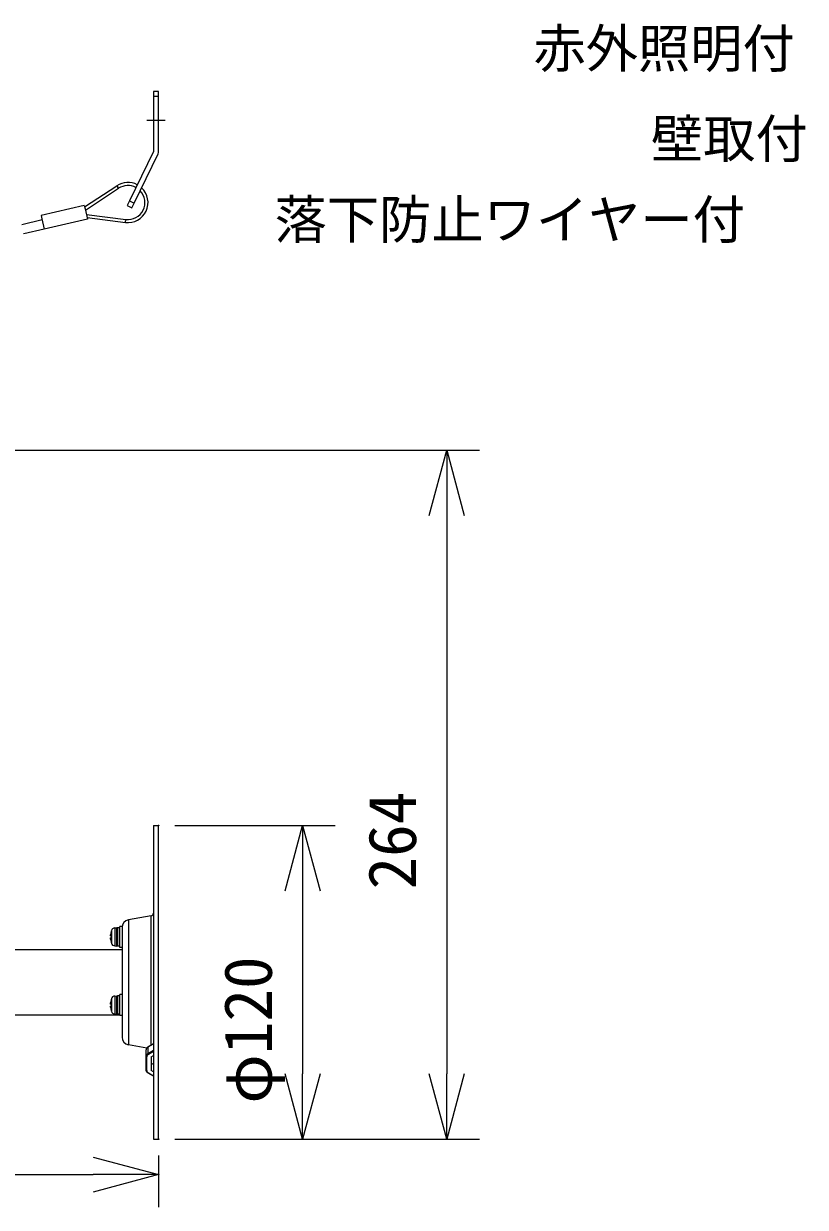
# Model space of a CAD drawing. Units: millimetres, scale not verified. Extents: x -63 to 62, y -56 to 57.
# Drawn here: x 31.86 to 61.77, y 4.61 to 49.91 of the extents above; entities that cross this region are included whole.
import ezdxf
from ezdxf.enums import TextEntityAlignment as Align

# ---------------------------------------------------------------- set-up
doc = ezdxf.new("R2010")
doc.units = ezdxf.units.MM
doc.header["$LTSCALE"] = 0.125
doc.header["$PDMODE"] = 32
doc.header["$PDSIZE"] = 0.025
for name, color, linetype in [('0-0_0', 7, 'Continuous'), ('0-1_DEFPOINTS', 7, 'Continuous'), ('0-4_TOUROKU', 7, 'Continuous'), ('0-6_SUNPO', 7, 'Continuous')]:
    doc.layers.add(name, color=color, linetype=linetype)
doc.layers.add('0-5_GAIKEI', color=1, linetype='Continuous', lineweight=18)
doc.styles.add('ＭＳ ゴシック', font='')
doc.styles.get('ＭＳ ゴシック').set_extended_font_data('MS Gothic')

# ---------------------------------------------------------------- blocks, each defined once
blk = doc.blocks.new('_OPEN30')
at = {"layer": '0-0_0'}
blk.add_line((0, 0), (-1, 0), dxfattribs=at)
blk.add_lwpolyline([(-1, 0.26795), (0, 0), (-1, -0.26795)], dxfattribs=at)
blk = doc.blocks.new('D1')
at = {"layer": '0-1_DEFPOINTS'}
for p in [(619.7328, 221.2502), (645.7213, 195.0809), (645.7213, 193.721)]:
    blk.add_point(p, dxfattribs=at)
at = {"layer": '0-6_SUNPO'}
for p, q in [((619.7328, 220.6252), (619.7328, 192.471)), ((645.7213, 194.4559), (645.7213, 192.471)), ((622.2328, 193.721), (643.2213, 193.721))]:
    blk.add_line(p, q, dxfattribs=at)
at = {"layer": '0-6_SUNPO', "xscale": 2.5, "yscale": 2.5, "rotation": 180}
blk.add_blockref('_OPEN30', (619.7328, 193.721), dxfattribs=at)
at = {"layer": '0-6_SUNPO', "xscale": 2.5, "yscale": 2.5}
blk.add_blockref('_OPEN30', (645.7213, 193.721), dxfattribs=at)
at = {"layer": '0-6_SUNPO', "style": 'ＭＳ ゴシック'}
blk.add_text('260', height=1.833, dxfattribs=at).set_placement((629.1556, 194.346), align=Align.BOTTOM_LEFT)
blk = doc.blocks.new('D2')
at = {"layer": '0-1_DEFPOINTS'}
for p in [(645.7213, 207.0809), (645.7213, 195.0809), (651.2277, 195.0809)]:
    blk.add_point(p, dxfattribs=at)
at = {"layer": '0-6_SUNPO'}
for p, q in [((646.3463, 207.0809), (652.4777, 207.0809)), ((651.2277, 204.5809), (651.2277, 197.5809)), ((646.3463, 195.0809), (652.4777, 195.0809))]:
    blk.add_line(p, q, dxfattribs=at)
at = {"layer": '0-6_SUNPO', "xscale": 2.5, "yscale": 2.5}
for p, rotation in [((651.2277, 207.0809), 90), ((651.2277, 195.0809), 270)]:
    blk.add_blockref('_OPEN30', p, dxfattribs=dict(at, rotation=rotation))
at = {"layer": '0-6_SUNPO', "style": 'ＭＳ ゴシック'}
blk.add_text('φ120', height=1.833, rotation=90, dxfattribs=at).set_placement((650.6027, 196.438), align=Align.BOTTOM_LEFT)
blk = doc.blocks.new('D7')
at = {"layer": '0-1_DEFPOINTS'}
for p in [(630.2717, 221.4509), (645.7213, 195.0809), (656.7462, 195.0809)]:
    blk.add_point(p, dxfattribs=at)
at = {"layer": '0-6_SUNPO'}
for p, q in [((630.8967, 221.4509), (657.9962, 221.4509)), ((656.7462, 218.9509), (656.7462, 197.5809)), ((646.3463, 195.0809), (657.9962, 195.0809))]:
    blk.add_line(p, q, dxfattribs=at)
at = {"layer": '0-6_SUNPO', "xscale": 2.5, "yscale": 2.5}
for p, rotation in [((656.7462, 221.4509), 90), ((656.7462, 195.0809), 270)]:
    blk.add_blockref('_OPEN30', p, dxfattribs=dict(at, rotation=rotation))
at = {"layer": '0-6_SUNPO', "style": 'ＭＳ ゴシック'}
blk.add_text('264', height=1.833, rotation=90, dxfattribs=at).set_placement((656.1212, 204.6349), align=Align.BOTTOM_LEFT)

msp = doc.modelspace()

# ---------------------------------------------------------------- linework, layer by layer
at = {"layer": '0-5_GAIKEI'}
for p, q in [((37.0232, 47.315), (36.8232, 47.315)), ((36.8232, 47.315), (36.8232, 45.0196)), ((37.0232, 47.115), (36.8232, 47.115)), ((37.0232, 45.0196), (37.0232, 47.315)), ((36.8212, 45.0109), (35.9092, 43.1243)), ((36.0893, 43.0373), (37.0013, 44.9238)), ((34.1926, 42.8952), (35.4252, 43.7047)), ((34.2214, 42.7706), (35.4911, 43.6044)), ((35.4252, 43.7047), (35.4581, 43.6545)), ((35.4911, 43.6044), (35.4581, 43.6545)), ((35.9092, 43.1243), (36.0893, 43.0373)), ((36.0023, 42.8572), (36.0893, 43.0373)), ((34.1795, 42.952), (32.5232, 42.5687)), ((34.1795, 42.952), (34.2111, 42.8151)), ((34.2111, 42.8151), (34.3012, 42.4259)), ((34.2592, 42.6073), (35.7661, 42.4162)), ((32.5638, 42.3933), (31.7844, 42.2129)), ((32.5232, 42.5687), (32.5549, 42.4317)), ((32.5549, 42.4317), (32.645, 42.0426)), ((34.3012, 42.4259), (32.645, 42.0426)), ((34.2881, 42.4827), (35.751, 42.2972)), ((35.751, 42.2972), (35.7585, 42.3567)), ((35.7661, 42.4162), (35.7585, 42.3567)), ((31.8606, 41.8836), (31.8656, 41.8622)), ((32.645, 42.0426), (31.8656, 41.8622)), ((35.8711, 15.6065), (35.8711, 10.8235)), ((36.7406, 10.8172), (36.7406, 15.7598)), ((35.2069, 15.16), (35.2076, 15.16)), ((35.2143, 15.1894), (35.2143, 14.7205)), ((35.3513, 15.3002), (35.4222, 15.3039)), ((35.3513, 15.3002), (35.3513, 14.6098)), ((35.4222, 14.6061), (35.4222, 15.3039)), ((35.4232, 15.3039), (35.4222, 15.3039)), ((35.4432, 15.295), (35.4432, 14.615)), ((35.4532, 15.305), (35.4532, 14.605)), ((35.5332, 15.305), (35.4532, 15.305)), ((35.5332, 14.605), (35.5332, 15.305)), ((35.5432, 14.555), (35.5432, 15.355)), ((35.6232, 15.355), (35.5432, 15.355)), ((35.2076, 14.75), (35.2069, 14.75)), ((35.3513, 14.6098), (35.4222, 14.6061)), ((35.4232, 14.6061), (35.4222, 14.6061)), ((35.5332, 14.605), (35.4532, 14.605)), ((35.6232, 14.555), (35.5432, 14.555)), ((35.3513, 12.6902), (35.4222, 12.6939)), ((35.3513, 12.6902), (35.3513, 11.9998)), ((35.4222, 11.9961), (35.4222, 12.6939)), ((35.4232, 12.6939), (35.4222, 12.6939)), ((35.4432, 12.685), (35.4432, 12.005)), ((35.4532, 12.695), (35.4532, 11.995)), ((35.5332, 12.695), (35.4532, 12.695)), ((35.5332, 11.995), (35.5332, 12.695)), ((35.5432, 11.945), (35.5432, 12.745)), ((35.6232, 12.745), (35.5432, 12.745)), ((35.2069, 12.55), (35.2076, 12.55)), ((35.2143, 12.5795), (35.2143, 12.1105)), ((35.2076, 12.14), (35.2069, 12.14)), ((35.3513, 11.9998), (35.4222, 11.9961)), ((35.4232, 11.9961), (35.4222, 11.9961)), ((35.5332, 11.995), (35.4532, 11.995)), ((35.6232, 11.945), (35.5432, 11.945)), ((36.5432, 9.8633), (36.5432, 10.627)), ((36.8232, 10.8591), (36.6146, 10.7353)), ((36.6186, 10.7449), (36.8232, 10.8663)), ((36.8232, 10.5698), (36.6339, 10.4574)), ((36.5732, 9.8421), (36.5732, 10.3653)), ((36.7432, 10.3653), (36.8232, 10.4128)), ((36.7432, 10.3653), (36.7432, 9.8421)), ((36.8232, 10.0775), (36.7432, 10.1249)), ((36.8232, 10.1037), (36.8233, 10.1027)), ((36.6339, 9.75), (36.8232, 9.6377)), ((36.8232, 9.7946), (36.7432, 9.8421)), ((36.8232, 9.6087), (36.8233, 9.6076))]:
    msp.add_line(p, q, dxfattribs=at)
at = {"layer": '0-5_GAIKEI', "color": 3}
msp.add_line((36.5732, 46.215), (37.2732, 46.215), dxfattribs=at)
at = {"layer": '0-5_GAIKEI', "color": 7}
for p, q in [((36.8232, 19.215), (36.8232, 7.215)), ((36.8232, 19.215), (37.0232, 19.215)), ((37.0232, 7.215), (37.0232, 19.215)), ((36.7406, 15.7598), (35.8711, 15.6065)), ((35.6232, 15.355), (35.6232, 11.1189)), ((35.6232, 14.465), (21.0732, 14.465)), ((35.5432, 11.965), (21.0732, 11.965)), ((36.5684, 10.7005), (35.8711, 10.8235)), ((36.8232, 7.215), (37.0232, 7.215))]:
    msp.add_line(p, q, dxfattribs=at)
at = {"layer": '0-5_GAIKEI'}
for points in [[(35.9092, 43.1243), (35.8222, 42.9443), (36.0023, 42.8572)], [(35.1879, 15.04), (35.186, 15.007), (35.1863, 14.9951), (35.1869, 14.9916), (35.1873, 14.9906), (35.1875, 14.9902), (35.1879, 14.99), (35.2076, 14.99)], [(35.1879, 14.99), (35.1877, 14.9901), (35.1875, 14.9902), (35.1872, 14.9908), (35.1867, 14.9921), (35.1862, 14.9967), (35.1868, 15.0267), (35.1879, 15.04)], [(35.1879, 14.87), (35.186, 14.9029), (35.1863, 14.9148), (35.1871, 14.919)], [(35.2076, 14.92), (35.1879, 14.92), (35.1877, 14.9199), (35.1875, 14.9197), (35.1872, 14.9192), (35.1867, 14.9178), (35.1862, 14.9133), (35.1868, 14.8833), (35.1879, 14.87)], [(35.1879, 12.43), (35.186, 12.397), (35.1863, 12.3851), (35.1869, 12.3816), (35.1873, 12.3806), (35.1875, 12.3802), (35.1879, 12.38), (35.2076, 12.38)], [(35.1879, 12.26), (35.186, 12.293), (35.1863, 12.3048), (35.1869, 12.3083), (35.1873, 12.3094), (35.1875, 12.3098), (35.1879, 12.31)], [(35.1879, 12.38), (35.1877, 12.3801), (35.1875, 12.3802), (35.1872, 12.3808), (35.1867, 12.3821), (35.1862, 12.3867), (35.1868, 12.4167), (35.1879, 12.43)], [(35.2076, 12.31), (35.1879, 12.31), (35.1877, 12.3099), (35.1875, 12.3097), (35.1872, 12.3092), (35.1867, 12.3078), (35.1862, 12.3033), (35.1868, 12.2733), (35.1879, 12.26)], [(36.6186, 10.7449), (36.5936, 10.7272), (36.5732, 10.7066), (36.5579, 10.6839), (36.5469, 10.6561), (36.5432, 10.627)], [(36.6146, 10.7353), (36.5845, 10.7131), (36.562, 10.6867), (36.548, 10.6576), (36.5432, 10.627)], [(36.6146, 10.4949), (36.5845, 10.4726), (36.562, 10.4463), (36.548, 10.4172), (36.5432, 10.3866)], [(36.6339, 10.4574), (36.6083, 10.4385), (36.5891, 10.4161), (36.5772, 10.3914), (36.5732, 10.3653)], [(36.6186, 10.7449), (36.6164, 10.7427), (36.6151, 10.7395), (36.6146, 10.7353)], [(36.6146, 10.7353), (36.6146, 10.4949), (36.8232, 10.6187)], [(36.6146, 10.4949), (36.615, 10.4904), (36.6161, 10.4855), (36.6179, 10.4804), (36.6203, 10.4751), (36.6232, 10.47), (36.6265, 10.4653), (36.6302, 10.461), (36.6339, 10.4574)], [(36.5432, 10.3866), (36.5438, 10.3824), (36.5455, 10.3784), (36.5483, 10.3748), (36.552, 10.3716), (36.5565, 10.3689), (36.5617, 10.367), (36.5674, 10.3658), (36.5732, 10.3653)], [(36.5432, 9.8633), (36.5438, 9.8592), (36.5455, 9.8552), (36.5483, 9.8515), (36.552, 9.8483), (36.5565, 9.8457), (36.5617, 9.8437), (36.5674, 9.8425), (36.5732, 9.8421)], [(36.8232, 9.624), (36.6186, 9.7454), (36.5936, 9.7631), (36.5732, 9.7837), (36.5579, 9.8063), (36.5469, 9.8342), (36.5432, 9.8633)], [(36.5732, 9.8421), (36.5772, 9.8161), (36.5891, 9.7913), (36.6083, 9.7689), (36.6339, 9.75)], [(36.6186, 9.7454), (36.621, 9.7446), (36.6238, 9.7446), (36.627, 9.7456), (36.6304, 9.7474), (36.6339, 9.75)]]:
    msp.add_lwpolyline(points, dxfattribs=at)
for centre, radius, start, end in [((36.8032, 45.0196), 0.02, 334.20001, 0), ((36.8032, 45.0196), 0.22, 334.20001, 0.00001), ((35.8478, 43.061), 0.77, 62.13627, 123.29211), ((35.8478, 43.061), 0.65, 61.75499, 123.29211), ((35.8478, 43.061), 0.77, 262.77215, 46.99804), ((35.8478, 43.061), 0.65, 262.77215, 43.69196), ((36.0832, 14.955), 0.8993, 166.82357, 174.57653), ((36.0832, 14.955), 0.9, 164.89936, 166.83372), ((36.0832, 14.955), 0.8763, 177.71107, 182.28893), ((35.3591, 15.1504), 0.15, 93, 164.89936), ((35.4232, 15.2839), 0.02, 0, 90), ((35.4532, 15.295), 0.01, 90, 179.99999), ((35.5332, 15.295), 0.01, 0, 90), ((36.0832, 14.955), 0.8993, 185.42347, 193.17643), ((36.0832, 14.955), 0.9, 193.16628, 195.10064), ((35.3591, 14.7596), 0.15, 195.10064, 267), ((35.4232, 14.6261), 0.02, 270, 360), ((35.4532, 14.615), 0.01, 179.99999, 270), ((35.5332, 14.615), 0.01, 270, 360), ((35.3591, 12.5404), 0.15, 93, 164.89936), ((35.4232, 12.6739), 0.02, 0, 90), ((35.4532, 12.685), 0.01, 90, 180.00001), ((35.5332, 12.685), 0.01, 0, 90), ((36.0832, 12.345), 0.8993, 166.82357, 174.57653), ((36.0832, 12.345), 0.8993, 185.42347, 193.17643), ((36.0832, 12.345), 0.9, 164.89936, 166.83372), ((36.0832, 12.345), 0.8763, 177.71107, 182.28893), ((36.0832, 12.345), 0.9, 193.16628, 195.10064), ((35.3591, 12.1496), 0.15, 195.10064, 267), ((35.4232, 12.0161), 0.02, 270, 360), ((35.4532, 12.005), 0.01, 179.99999, 270), ((35.5332, 12.005), 0.01, 270, 360)]:
    msp.add_arc(centre, radius, start, end, dxfattribs=at)
at = {"layer": '0-5_GAIKEI', "color": 7}
for centre, radius, start, end in [((36.7232, 15.8583), 0.1, 280, 0), ((35.9232, 15.3111), 0.3, 100, 179.797), ((35.9232, 11.1189), 0.3, 179.99999, 260)]:
    msp.add_arc(centre, radius, start, end, dxfattribs=at)

# ---------------------------------------------------------------- block references
at = {"layer": '0-6_SUNPO'}
for name in ['D7', 'D1', 'D2']:
    msp.add_blockref(name, (-608.6981, -187.8659), dxfattribs=at)

# ---------------------------------------------------------------- texts
at = {"layer": '0-4_TOUROKU', "style": 'ＭＳ ゴシック'}
for s, p in [('赤外照明付', (51.3621, 47.7842)), ('壁取付', (55.8582, 44.3299)), ('落下防止ワイヤー付', (41.4582, 41.2362))]:
    msp.add_text(s, height=1.466, dxfattribs=at).set_placement(p, align=Align.BOTTOM_LEFT)

doc.saveas('drawing.dxf')
